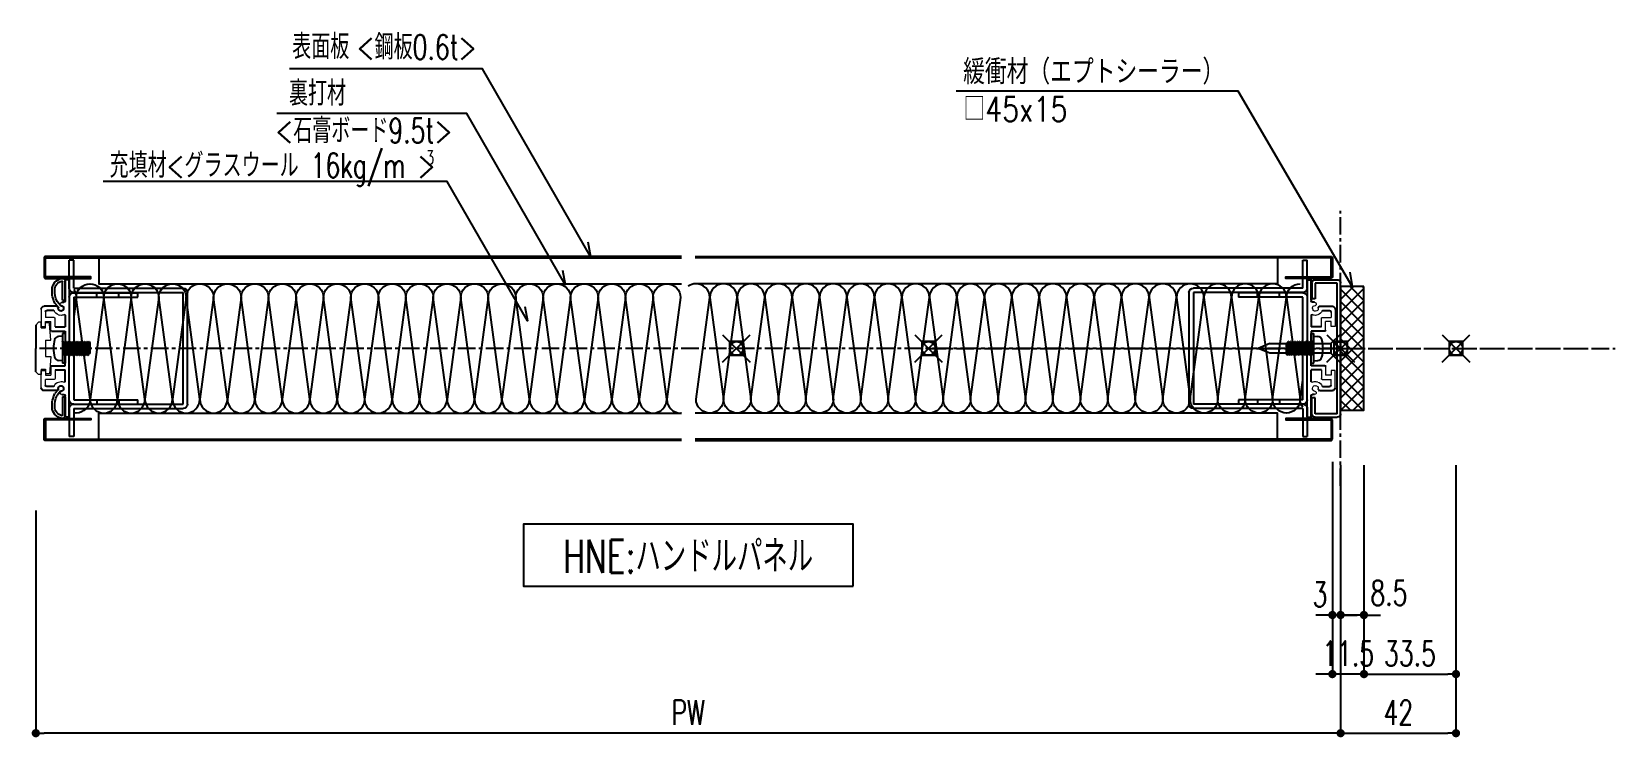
# Model space of a CAD drawing. Extents: x -275225 to 47266, y -41063 to 95295.
# Drawn here: x -222109 to -221532, y -15513 to -15257 of the extents above; entities that cross this region are included whole.
import ezdxf
from ezdxf.enums import TextEntityAlignment as Align

# ---------------------------------------------------------------- set-up
doc = ezdxf.new("R2010")
doc.units = 0
doc.header["$LTSCALE"] = 0.2
doc.header["$PDMODE"] = 99
doc.header["$PDSIZE"] = 5
doc.linetypes.add('CENTER', pattern=[50.8, 31.75, -6.35, 6.35, -6.35])
doc.layers.add('_ポイント', color=1, linetype='Continuous', plot=False)
for name, color, linetype in [('_基準', 1, 'CENTER'), ('_文字', 3, 'Continuous'), ('_製品', 4, 'Continuous'), ('_製品寸法', 9, 'Continuous')]:
    doc.layers.add(name, color=color, linetype=linetype)
doc.styles.add('OKAMURA', font='SIMPLEX.shx', dxfattribs={"width": 0.7, "bigfont": 'BIGFONT.shx'})
doc.dimstyles.new('OKAMURA-003', dxfattribs={"dimscale": 3, "dimtxt": 3, "dimasz": 1, "dimexe": 0, "dimexo": 3, "dimgap": 1, "dimtad": 1, "dimdec": 3, "dimdsep": 46, "dimtxsty": 'OKAMURA', "dimblk1": 'DOT', "dimblk2": 'DOT', "dimsah": 1, "dimcen": 0, "dimclrd": 9, "dimclre": 9, "dimclrt": 3, "dimadec": 0, "dimazin": 0, "dimtfac": 1, "dimtdec": 3, "dimtix": 1, "dimtmove": 2, "dimatfit": 3, "dimldrblk": 'NONE', "dimfxl": 0, "dimtolj": 1, "dimarcsym": 0})

# ---------------------------------------------------------------- blocks, each defined once
blk = doc.blocks.new('_DOT')
at = {"color": 0, "linetype": 'ByBlock'}
blk.add_line((-0.5, 0), (-1, 0), dxfattribs=at)
at = {"color": 0, "linetype": 'ByBlock', "const_width": 0.5}
blk.add_lwpolyline([(-0.25, 0, 1), (0.25, 0, 1)], format="xyb", close=True, dxfattribs=at)
blk = doc.blocks.new('*D659')
at = {"layer": '_製品寸法', "color": 9, "lineweight": -2, "transparency": 16777216}
for p, q in [((-42, -42.5), (-42, -140)), ((-517, -59), (-517, -140)), ((-45, -140), (-514, -140))]:
    blk.add_line(p, q, dxfattribs=at)
at = {"layer": 'Defpoints', "color": 0, "transparency": 16777216}
for p in [(-42, -33.5), (-517, -50), (-517, -140)]:
    blk.add_point(p, dxfattribs=at)
at = {"layer": '_製品寸法', "color": 9, "lineweight": -2, "transparency": 16777216, "xscale": 3, "yscale": 3, "zscale": 3, "rotation": 180}
blk.add_blockref('_DOT', (-517, -140), dxfattribs=at)
at = {"layer": '_製品寸法', "color": 9, "lineweight": -2, "transparency": 16777216, "xscale": 3, "yscale": 3, "zscale": 3}
blk.add_blockref('_DOT', (-42, -140), dxfattribs=at)
at = {"layer": '_製品寸法', "color": 3, "transparency": 16777216, "insert": (-279.5, -132.5), "char_height": 9, "attachment_point": 5, "style": 'OKAMURA'}
blk.add_mtext('\\A1;PW', dxfattribs=at)
blk = doc.blocks.new('_None')
blk = doc.blocks.new('*D660')
at = {"layer": '_製品寸法', "color": 9, "lineweight": -2, "transparency": 16777216}
for p, q in [((-42, -42.5), (-42, -140)), ((0, -42.5), (0, -140)), ((-39, -140), (-3, -140))]:
    blk.add_line(p, q, dxfattribs=at)
at = {"layer": 'Defpoints', "color": 0, "transparency": 16777216}
for p in [(-42, -33.5), (0, -33.5), (0, -140)]:
    blk.add_point(p, dxfattribs=at)
at = {"layer": '_製品寸法', "color": 9, "lineweight": -2, "transparency": 16777216, "xscale": 3, "yscale": 3, "zscale": 3, "rotation": 180}
blk.add_blockref('_DOT', (-42, -140), dxfattribs=at)
at = {"layer": '_製品寸法', "color": 9, "lineweight": -2, "transparency": 16777216, "xscale": 3, "yscale": 3, "zscale": 3}
blk.add_blockref('_DOT', (0, -140), dxfattribs=at)
at = {"layer": '_製品寸法', "color": 3, "transparency": 16777216, "insert": (-21, -132.5), "char_height": 9, "attachment_point": 5, "style": 'OKAMURA'}
blk.add_mtext('\\A1;42', dxfattribs=at)
blk = doc.blocks.new('*D661')
at = {"layer": '_製品寸法', "color": 9, "lineweight": -2, "transparency": 16777216}
for p, q in [((-33.5, -42.5), (-33.5, -118.5)), ((0, -42.5), (0, -118.5)), ((-30.5, -118.5), (-3, -118.5))]:
    blk.add_line(p, q, dxfattribs=at)
at = {"layer": 'Defpoints', "color": 0, "transparency": 16777216}
for p in [(-33.5, -33.5), (0, -33.5), (0, -118.5)]:
    blk.add_point(p, dxfattribs=at)
at = {"layer": '_製品寸法', "color": 9, "lineweight": -2, "transparency": 16777216, "xscale": 3, "yscale": 3, "zscale": 3, "rotation": 180}
blk.add_blockref('_DOT', (-33.5, -118.5), dxfattribs=at)
at = {"layer": '_製品寸法', "color": 9, "lineweight": -2, "transparency": 16777216, "xscale": 3, "yscale": 3, "zscale": 3}
blk.add_blockref('_DOT', (0, -118.5), dxfattribs=at)
at = {"layer": '_製品寸法', "color": 3, "transparency": 16777216, "insert": (-16.75, -111), "char_height": 9, "attachment_point": 5, "style": 'OKAMURA'}
blk.add_mtext('\\A1;33.5', dxfattribs=at)
blk = doc.blocks.new('*D662')
at = {"layer": '_製品寸法', "color": 9, "lineweight": -2, "transparency": 16777216}
for p, q in [((-45, -41.26), (-45, -118.5)), ((-33.5, -42.5), (-33.5, -118.5)), ((-48, -118.5), (-51, -118.5)), ((-33.5, -118.5), (-45, -118.5)), ((-30.5, -118.5), (-27.5, -118.5))]:
    blk.add_line(p, q, dxfattribs=at)
at = {"layer": 'Defpoints', "color": 0, "transparency": 16777216}
for p in [(-45, -32.26), (-33.5, -33.5), (-45, -118.5)]:
    blk.add_point(p, dxfattribs=at)
at = {"layer": '_製品寸法', "color": 9, "lineweight": -2, "transparency": 16777216, "xscale": 3, "yscale": 3, "zscale": 3}
blk.add_blockref('_DOT', (-45, -118.5), dxfattribs=at)
at = {"layer": '_製品寸法', "color": 9, "lineweight": -2, "transparency": 16777216, "xscale": 3, "yscale": 3, "zscale": 3, "rotation": 180}
blk.add_blockref('_DOT', (-33.5, -118.5), dxfattribs=at)
at = {"layer": '_製品寸法', "color": 3, "transparency": 16777216, "insert": (-39.25, -111), "char_height": 9, "attachment_point": 5, "style": 'OKAMURA'}
blk.add_mtext('\\A1;11.5', dxfattribs=at)
blk = doc.blocks.new('P16KONEJI')
at = {"layer": '_製品', "color": 0, "linetype": 'ByBlock'}
for p, q in [((3.3, 9.92), (1.84, 9.79)), ((3.3, 10.84), (3.3, 0)), ((4.3, 10.84), (3.3, 10.84)), ((3.3, 7.83), (3.35, 7.92)), ((3.35, 7.92), (3.45, 7.92)), ((3.35, 7.92), (3.75, 2.92)), ((3.45, 7.92), (3.7, 7.49)), ((3.45, 7.92), (3.85, 2.92)), ((3.9, 7.49), (4.15, 7.92)), ((4.15, 7.92), (4.25, 7.92)), ((4.15, 7.92), (4.55, 2.92)), ((4.25, 7.92), (4.5, 7.49)), ((4.25, 7.92), (4.65, 2.92)), ((4.3, 10.84), (4.3, 0)), ((4.7, 7.49), (4.95, 7.92)), ((4.95, 7.92), (5.35, 2.92)), ((4.95, 7.92), (5.05, 7.92)), ((5.05, 7.92), (5.45, 2.92)), ((5.05, 7.92), (5.3, 7.49)), ((5.5, 7.49), (5.75, 7.92)), ((5.75, 7.92), (5.85, 7.92)), ((5.75, 7.92), (6.15, 2.92)), ((5.85, 7.92), (6.1, 7.49)), ((5.85, 7.92), (6.25, 2.92)), ((6.3, 7.49), (6.55, 7.92)), ((6.55, 7.92), (6.65, 7.92)), ((6.55, 7.92), (6.95, 2.92)), ((6.65, 7.92), (6.9, 7.49)), ((6.65, 7.92), (7.05, 2.92)), ((7.1, 7.49), (7.35, 7.92)), ((7.35, 7.92), (7.45, 7.92)), ((7.35, 7.92), (7.75, 2.92)), ((7.45, 7.92), (7.7, 7.49)), ((7.45, 7.92), (7.85, 2.92)), ((7.9, 7.49), (8.15, 7.92)), ((8.15, 7.92), (8.25, 7.92)), ((8.15, 7.92), (8.55, 2.92)), ((8.25, 7.92), (8.5, 7.49)), ((8.25, 7.92), (8.65, 2.92)), ((8.7, 7.49), (8.95, 7.92)), ((8.95, 7.92), (9.05, 7.92)), ((8.95, 7.92), (9.35, 2.92)), ((9.05, 7.92), (9.3, 7.49)), ((9.05, 7.92), (9.45, 2.92)), ((9.5, 7.49), (9.75, 7.92)), ((9.75, 7.92), (9.85, 7.92)), ((9.75, 7.92), (10.15, 2.92)), ((9.85, 7.92), (10.1, 7.49)), ((9.85, 7.92), (10.25, 2.92)), ((10.3, 7.49), (10.55, 7.92)), ((10.55, 7.92), (10.65, 7.92)), ((10.55, 7.92), (10.95, 2.92)), ((10.65, 7.92), (10.9, 7.49)), ((10.65, 7.92), (11.05, 2.92)), ((11.1, 7.49), (11.35, 7.92)), ((11.35, 7.92), (11.45, 7.92)), ((11.35, 7.92), (11.75, 2.92)), ((11.45, 7.92), (11.7, 7.49)), ((11.45, 7.92), (11.85, 2.92)), ((11.9, 7.49), (12.15, 7.92)), ((12.15, 7.92), (12.25, 7.92)), ((12.15, 7.92), (12.55, 2.92)), ((12.25, 7.92), (12.5, 7.49)), ((12.25, 7.92), (12.65, 2.92)), ((12.7, 7.49), (12.95, 7.92)), ((12.95, 7.92), (13.05, 7.92)), ((12.95, 7.92), (13.3, 3.55)), ((13.05, 7.92), (13.3, 7.49)), ((13.05, 7.92), (13.3, 3.55)), ((13.3, 7.49), (13.3, 3.55)), ((3.3, 0.92), (1.84, 1.05)), ((3.5, 3.35), (3.75, 2.92)), ((3.75, 2.92), (3.85, 2.92)), ((3.85, 2.92), (4.1, 3.35)), ((4.3, 3.35), (4.55, 2.92)), ((4.55, 2.92), (4.65, 2.92)), ((4.65, 2.92), (4.9, 3.35)), ((5.1, 3.35), (5.35, 2.92)), ((5.35, 2.92), (5.45, 2.92)), ((5.45, 2.92), (5.7, 3.35)), ((5.9, 3.35), (6.15, 2.92)), ((6.15, 2.92), (6.25, 2.92)), ((6.25, 2.92), (6.5, 3.35)), ((6.7, 3.35), (6.95, 2.92)), ((6.95, 2.92), (7.05, 2.92)), ((7.05, 2.92), (7.3, 3.35)), ((7.5, 3.35), (7.75, 2.92)), ((7.75, 2.92), (7.85, 2.92)), ((7.85, 2.92), (8.1, 3.35)), ((8.3, 3.35), (8.55, 2.92)), ((8.55, 2.92), (8.65, 2.92)), ((8.65, 2.92), (8.9, 3.35)), ((9.1, 3.35), (9.35, 2.92)), ((9.35, 2.92), (9.45, 2.92)), ((9.45, 2.92), (9.7, 3.35)), ((9.9, 3.35), (10.15, 2.92)), ((10.15, 2.92), (10.25, 2.92)), ((10.25, 2.92), (10.5, 3.35)), ((10.7, 3.35), (10.95, 2.92)), ((10.95, 2.92), (11.05, 2.92)), ((11.05, 2.92), (11.3, 3.35)), ((11.5, 3.35), (11.75, 2.92)), ((11.75, 2.92), (11.85, 2.92)), ((11.85, 2.92), (12.1, 3.35)), ((12.3, 3.35), (12.55, 2.92)), ((12.55, 2.92), (12.65, 2.92)), ((12.65, 2.92), (12.9, 3.35)), ((13.3, 3.55), (12.96, 3.4)), ((4.3, 0), (3.3, 0))]:
    blk.add_line(p, q, dxfattribs=at)
for centre, radius, start, end in [((12, 5.42), 12, 164.50603, 195.49397), ((1.98, 8.2), 1.6, 95, 164.50603), ((3.8, 7.54), 0.115, 210, 330), ((4.6, 7.54), 0.115, 210, 330), ((5.4, 7.54), 0.115, 210, 330), ((6.2, 7.54), 0.115, 210, 330), ((7, 7.54), 0.115, 210, 330), ((7.8, 7.54), 0.115, 210, 330), ((8.6, 7.54), 0.115, 210, 330), ((9.4, 7.54), 0.115, 210, 330), ((10.2, 7.54), 0.115, 210, 330), ((11, 7.54), 0.115, 210, 330), ((11.8, 7.54), 0.115, 210, 330), ((12.6, 7.54), 0.115, 210, 330), ((1.98, 2.64), 1.6, 195.49397, 265), ((3.4, 3.3), 0.115, 30, 150), ((4.2, 3.3), 0.115, 30, 150), ((5, 3.3), 0.115, 30, 150), ((5.8, 3.3), 0.115, 30, 150), ((6.6, 3.3), 0.115, 30, 150), ((7.4, 3.3), 0.115, 30, 150), ((8.2, 3.3), 0.115, 30, 150), ((9, 3.3), 0.115, 30, 150), ((9.8, 3.3), 0.115, 30, 150), ((10.6, 3.3), 0.115, 30, 150), ((11.4, 3.3), 0.115, 30, 150), ((12.2, 3.3), 0.115, 30, 150), ((13, 3.3), 0.115, 112.56053, 150)]:
    blk.add_arc(centre, radius, start, end, dxfattribs=at)
blk = doc.blocks.new('A$C6158021A')
at = {"color": 0, "linetype": 'ByBlock'}
for p, q in [((-13.799999, 32.100011), (-12.200001, 32.100011)), ((-13.799999, 21.900011), (-13.799999, 32.100011)), ((-12.200001, 21.900013), (-12.200001, 32.100011)), ((-55.200001, -20.29999), (-55.200001, 20.300013)), ((-13.801264, 21.900011), (-53.600001, 21.900011)), ((-13.800001, 20.300013), (-53.600001, 20.300013)), ((-53.600001, -20.29999), (-53.600001, 20.300013)), ((-13.800001, 20.250011), (-37.200001, 20.250011)), ((-37.200001, 18.650011), (-37.200001, 20.250011)), ((-13.800001, 18.650011), (-37.200001, 18.650011)), ((-30.200001, 18.650011), (-30.200001, 20.250011)), ((-22.200001, 18.650011), (-22.200001, 20.250011)), ((-13.800001, 18.650011), (-13.800001, -18.649989)), ((-13.799999, -20.29999), (-53.600001, -20.29999)), ((-13.799999, -21.899989), (-53.600001, -21.899989)), ((-13.800001, -18.649989), (-37.200001, -18.649989)), ((-37.200001, -20.249989), (-37.200001, -18.649989)), ((-13.800001, -20.249989), (-37.200001, -20.249989)), ((-30.200001, -18.649988), (-30.200001, -20.249988)), ((-22.200001, -18.649988), (-22.200001, -20.249988)), ((-13.799999, -21.899988), (-13.799999, -32.099988)), ((-12.200001, -21.900013), (-12.200001, -32.100011)), ((-13.799999, -32.099989), (-12.200001, -32.099989))]:
    blk.add_line(p, q, dxfattribs=at)
for centre, start, end in [((-53.600001, 20.300011), 90, 180), ((-13.800001, 21.900013), 270, 0), ((-13.800001, 18.650011), 0, 90), ((-53.600001, -20.299988), 180, 270), ((-13.800001, -18.649989), 270, 0), ((-13.800001, -21.900013), 0, 90)]:
    blk.add_arc(centre, 1.6, start, end, dxfattribs=at)
blk = doc.blocks.new('A$C74EC5A1A')
at = {"layer": '_製品', "color": 0, "linetype": 'ByBlock'}
for p, q in [((0, 10), (0, 8.9)), ((0.2, 10.2), (24.7, 10.2)), ((0.2, 10.2), (24.7, 10.2)), ((0.2, 10.2), (24.7, 10.2)), ((0.2, 8.7), (7.72, 8.7)), ((5.4, 8.7), (0.5, 8.7)), ((7.4, 8.7), (2.5, 8.7)), ((8.22, 7.46), (8.22, 8.2)), ((9.84, 6), (9.74, 5.83)), ((12.88, 8.7), (17.19, 8.7)), ((17.19, 5), (17.19, 8.7)), ((18.69, 8.7), (24.7, 8.7)), ((18.69, 3.7), (18.69, 8.7)), ((25, 9.9), (24.7, 10.2)), ((25.3, 10.2), (24.7, 10.2)), ((24.7, 8.7), (25, 9)), ((25.3, 10.2), (25, 9.9)), ((25.3, 8.7), (25, 9)), ((49.8, 10.2), (25.3, 10.2)), ((31.31, 8.7), (25.3, 8.7)), ((31.31, 3.7), (31.31, 8.7)), ((37.12, 8.7), (32.81, 8.7)), ((32.81, 5), (32.81, 8.7)), ((40.16, 6), (40.26, 5.83)), ((41.78, 7.46), (41.78, 8.2)), ((49.8, 8.7), (42.28, 8.7)), ((50, 10), (50, 8.9)), ((9.66, 5.57), (9.66, 1)), ((11.16, 4.55), (11.16, 2)), ((38.84, 4.55), (38.84, 2)), ((40.34, 5.57), (40.34, 1))]:
    blk.add_line(p, q, dxfattribs=at)
at = {"layer": '_製品', "color": 0, "linetype": 'ByBlock', "lineweight": 15}
for p, q in [((9.51, 7.69), (9.38, 7.2)), ((10.39, 6.15), (10.27, 6.19)), ((10.43, 8.22), (10.91, 8.09)), ((10.43, 8.22), (10.91, 8.09)), ((11.31, 6.68), (11.44, 7.17)), ((12.76, 6.3), (12.89, 6.78)), ((37.24, 6.3), (37.11, 6.78)), ((38.69, 6.68), (38.56, 7.17)), ((39.57, 8.22), (39.09, 8.09)), ((39.57, 8.22), (39.09, 8.09)), ((39.61, 6.15), (39.73, 6.19)), ((40.49, 7.69), (40.62, 7.2)), ((11.66, 1.5), (13.75, 1.5)), ((13.75, 4.7), (13.75, 1.5)), ((17.19, 5), (14.05, 5)), ((18.49, 3.5), (15.25, 3.5)), ((15.25, 1.5), (15.25, 3.5)), ((17, 1.5), (15.25, 1.5)), ((17, 0), (17, 1.5)), ((31.51, 3.5), (34.75, 3.5)), ((32.81, 5), (35.95, 5)), ((33, 0), (33, 1.5)), ((33, 1.5), (34.75, 1.5)), ((34.75, 1.5), (34.75, 3.5)), ((36.25, 4.7), (36.25, 1.5)), ((38.34, 1.5), (36.25, 1.5)), ((10.66, 0), (17, 0)), ((39.34, 0), (33, 0))]:
    blk.add_line(p, q, dxfattribs=at)
at = {"layer": '_製品', "color": 0, "linetype": 'ByBlock'}
for centre, radius, start, end in [((0.2, 10), 0.2, 90, 180), ((0.2, 8.9), 0.2, 180, 270), ((7.72, 8.2), 0.5, 0, 90), ((10.16, 5.57), 0.5, 147.66266, 180), ((39.84, 5.57), 0.5, 0, 32.33734), ((42.28, 8.2), 0.5, 90, 180), ((49.8, 10), 0.2, 0, 90), ((49.8, 8.9), 0.2, 270, 0), ((10.66, 1), 1, 180, 270), ((11.66, 2), 0.5, 180, 270), ((18.49, 3.7), 0.2, 270, 0), ((31.51, 3.7), 0.2, 180, 270), ((38.34, 2), 0.5, 270, 0), ((39.34, 1), 1, 270, 0)]:
    blk.add_arc(centre, radius, start, end, dxfattribs=at)
at = {"layer": '_製品', "color": 0, "linetype": 'ByBlock', "lineweight": 15}
for centre, radius, start, end in [((8.83, 7.46), 0.607, 180, 334.82387), ((10.23, 7.49), 0.75, 75, 165), ((10.17, 5.82), 0.375, 75, 152.80809), ((10.59, 6.88), 0.75, 255, 345), ((10.72, 7.36), 0.75, 345, 75), ((10.59, 6.88), 2.25, 288.40937, 345), ((12.88, 8.5), 0.2, 90, 207.81811), ((10.72, 7.36), 2.25, 345, 27.81811), ((39.28, 7.36), 2.25, 152.18189, 195), ((37.12, 8.5), 0.2, 332.18189, 90), ((39.41, 6.88), 2.25, 195, 251.59063), ((39.28, 7.36), 0.75, 105, 195), ((39.41, 6.88), 0.75, 195, 285), ((39.77, 7.49), 0.75, 15, 105), ((39.83, 5.82), 0.375, 27.19191, 105), ((41.17, 7.46), 0.607, 205.17613, 0), ((11.36, 4.55), 0.2, 108.40937, 180), ((14.05, 4.7), 0.3, 90, 180), ((35.95, 4.7), 0.3, 0, 90), ((38.64, 4.55), 0.2, 0, 71.59063)]:
    blk.add_arc(centre, radius, start, end, dxfattribs=at)
blk = doc.blocks.new('A$C7A8C021E')
at = {"color": 0, "linetype": 'ByBlock'}
for p, q in [((0, 9.3), (0, 1.2)), ((1.2, 10.5), (7, 10.5)), ((1.2, 1.2), (1.2, 9.3)), ((1.2, 9.3), (7, 9.3)), ((7, 9.3), (7, 10.5)), ((48.8, 10.5), (43, 10.5)), ((43, 9.3), (43, 10.5)), ((48.8, 9.3), (43, 9.3)), ((48.8, 1.2), (48.8, 9.3)), ((50, 9.3), (50, 1.2)), ((48.8, 1.2), (1.2, 1.2)), ((48.8, 0), (1.2, 0))]:
    blk.add_line(p, q, dxfattribs=at)
for centre, start, end in [((1.2, 9.3), 90, 180), ((48.8, 9.3), 0, 90), ((1.2, 1.2), 180, 270), ((48.8, 1.2), 270, 0)]:
    blk.add_arc(centre, 1.2, start, end, dxfattribs=at)
blk = doc.blocks.new('A$C693A4085')
for p, q in [((-1.78, 25.71), (0, 30)), ((1.78, 25.71), (0, 30)), ((-1.78, 25.71), (-1.78, 3.56)), ((1.78, 3.56), (1.78, 25.71)), ((-5, 0.33), (-1.78, 3.56)), ((-5, 0.33), (-5, 0)), ((-5, 0), (5, 0)), ((-1.78, 3.56), (1.78, 3.56)), ((5, 0.33), (1.78, 3.56)), ((5, 0.33), (5, 0))]:
    blk.add_line(p, q)
blk = doc.blocks.new('P16UGHEISYO')
at = {"layer": '_製品', "color": 0, "linetype": 'ByBlock', "lineweight": 15}
for p, q in [((0, 0), (0, 25.3)), ((1.99, 14.57), (2.12, 14.09)), ((1.99, 14.57), (2.12, 14.09)), ((2.52, 15.49), (3, 15.62)), ((3.52, 13.69), (3.04, 13.56)), ((3.91, 12.24), (3.43, 12.11)), ((4.05, 14.61), (4.02, 14.73)), ((8.7, 13.34), (8.7, 11.25)), ((10.2, 14.34), (10.2, 8)), ((5.2, 7.81), (5.2, 10.95)), ((5.5, 11.25), (8.7, 11.25)), ((6.7, 6.51), (6.7, 9.75)), ((8.7, 9.75), (6.7, 9.75)), ((6.7, 3), (7.22, 9.25)), ((6.7, 3), (7.2, 9)), ((7.22, 9.25), (8.7, 9.25)), ((8.7, 8), (8.7, 9.75)), ((8.7, 7.5), (8.7, 9.25)), ((8.7, 7.5), (8.7, 9)), ((10.2, 8), (8.7, 8)), ((10.2, 7.5), (8.7, 7.5)), ((10.2, 7.5), (8.7, 7.5)), ((10.2, 7.5), (10.2, 9.5)), ((10.2, 9.5), (11.2, 9.5)), ((12.2, 8.5), (11.2, 9.5)), ((6.7, 3), (6.7, 3.04)), ((8.7, 3), (6.7, 3)), ((8.7, 3), (6.7, 3)), ((8.7, 3), (8.7, -3)), ((8.7, 3), (8.7, -3)), ((6.7, -3), (6.7, -3.04)), ((8.7, -3), (6.7, -3)), ((8.7, -3), (6.7, -3)), ((6.7, -3), (7.22, -9.25)), ((5.2, -7.81), (5.2, -10.95)), ((5.5, -11.25), (8.7, -11.25)), ((6.7, -6.51), (6.7, -9.75)), ((8.7, -9.75), (6.7, -9.75)), ((7.22, -9.25), (8.7, -9.25)), ((8.7, -7.5), (8.7, -9)), ((10.2, -7.5), (8.7, -7.5)), ((8.7, -7.5), (8.7, -9.25)), ((10.2, -7.5), (8.7, -7.5)), ((10.2, -8), (8.7, -8)), ((8.7, -8), (8.7, -9.75)), ((8.7, -13.34), (8.7, -11.25)), ((10.2, -7.5), (10.2, -9.5)), ((10.2, -14.34), (10.2, -8)), ((10.2, -9.5), (11.2, -9.5)), ((12.2, -8.5), (11.2, -9.5)), ((1.99, -14.57), (2.12, -14.09)), ((1.99, -14.57), (2.12, -14.09)), ((2.52, -15.49), (3, -15.62)), ((3.52, -13.69), (3.04, -13.56)), ((3.91, -12.24), (3.43, -12.11)), ((4.05, -14.61), (4.02, -14.73))]:
    blk.add_line(p, q, dxfattribs=at)
at = {"layer": '_製品', "color": 0, "linetype": 'ByBlock'}
for p, q in [((0, 24.8), (0, 0.3)), ((0.2, 25), (1.3, 25)), ((1.5, 24.8), (1.5, 17.28)), ((1.5, 19.6), (1.5, 24.5)), ((2.5, 19.6), (2.5, 24.27)), ((1.5, 17.6), (1.5, 22.5)), ((2.5, 17.6), (1.5, 17.6)), ((2.5, 17.6), (2.5, 22.27)), ((1.5, 12.12), (1.5, 7.81)), ((2.74, 16.78), (2, 16.78)), ((3.2, 15.61), (4.46, 17.11)), ((3.99, 14.99), (5.22, 16.46)), ((4.21, 15.16), (4.37, 15.26)), ((4.64, 15.34), (9.2, 15.34)), ((5.65, 13.84), (8.2, 13.84)), ((5.2, 7.81), (1.5, 7.81)), ((1.5, 6.31), (1.5, 0.3)), ((6.5, 6.31), (1.5, 6.31)), ((12.2, 8.5), (12.2, 0)), ((0, 0.3), (0.3, 0)), ((0, 0.3), (0, -0.3)), ((1.5, 0.3), (1.2, 0)), ((0.3, 0), (0, -0.3)), ((0, -24.8), (0, -0.3)), ((0, -24.8), (0, -0.3)), ((0, -24.8), (0, -0.3)), ((1.5, -0.3), (1.2, 0)), ((1.5, -6.31), (1.5, -0.3)), ((12.2, -8.5), (12.2, 0)), ((6.5, -6.31), (1.5, -6.31)), ((1.5, -12.12), (1.5, -7.81)), ((5.2, -7.81), (1.5, -7.81)), ((1.5, -24.8), (1.5, -17.28)), ((2.74, -16.78), (2, -16.78)), ((3.2, -15.61), (4.46, -17.11)), ((3.99, -14.99), (5.22, -16.46)), ((4.21, -15.16), (4.37, -15.26)), ((4.64, -15.34), (9.2, -15.34)), ((5.65, -13.84), (8.2, -13.84)), ((1.5, -17.6), (1.5, -22.5)), ((2.5, -17.6), (1.5, -17.6)), ((1.5, -19.6), (1.5, -24.5)), ((2.5, -17.6), (2.5, -22.27)), ((2.5, -19.6), (2.5, -24.27)), ((0.2, -25), (1.3, -25))]:
    blk.add_line(p, q, dxfattribs=at)
for centre, radius, start, end in [((0.2, 24.8), 0.2, 90, 180), ((1.3, 24.8), 0.2, 0, 90), ((2.5, 24.5), 1, 81.6392, 180), ((2.7, 24.27), 0.2, 62.76187, 180), ((2.03, 21.28), 4.26, 0, 81.6392), ((2.03, 21.28), 3.26, 0, 78.17887), ((-2.68, 20.69), 7.98, 333.38687, 4.23373), ((-3.19, 20.85), 9.49, 332.4392, 2.59633), ((2, 17.28), 0.5, 180, 270), ((3.04, 14.59), 0.98, 85.62711, 18.08885), ((3.12, 15.67), 0.1, 265.62711, 320), ((4.06, 14.93), 0.1, 140, 198.08885), ((4.64, 14.84), 0.5, 90, 122.33734), ((8.2, 13.34), 0.5, 0, 90), ((9.2, 14.34), 1, 0, 90), ((6.5, 6.51), 0.2, 270, 0), ((6.5, -6.51), 0.2, 0, 90), ((2, -17.28), 0.5, 90, 180), ((3.04, -14.59), 0.98, 341.91115, 274.37289), ((3.12, -15.67), 0.1, 40, 94.37289), ((4.06, -14.93), 0.1, 161.91115, 220), ((4.64, -14.84), 0.5, 237.66266, 270), ((-2.68, -20.69), 7.98, 355.76627, 26.61313), ((-3.19, -20.85), 9.49, 357.40367, 27.5608), ((8.2, -13.34), 0.5, 270, 0), ((9.2, -14.34), 1, 270, 0), ((2.03, -21.28), 4.26, 278.3608, 0), ((2.03, -21.28), 3.26, 281.82113, 0), ((0.2, -24.8), 0.2, 180, 270), ((1.3, -24.8), 0.2, 270, 0), ((2.5, -24.5), 1, 180, 278.3608), ((2.7, -24.27), 0.2, 180, 297.23813)]:
    blk.add_arc(centre, radius, start, end, dxfattribs=at)
at = {"layer": '_製品', "color": 0, "linetype": 'ByBlock', "lineweight": 15}
for centre, radius, start, end in [((1.7, 12.12), 0.2, 62.18189, 180), ((2.84, 14.28), 2.25, 242.18189, 285), ((2.71, 14.77), 0.75, 105, 195), ((2.84, 14.28), 0.75, 195, 285), ((2.74, 16.17), 0.607, 295.17613, 90), ((3.33, 14.41), 0.75, 285, 15), ((3.33, 14.41), 2.25, 285, 341.59063), ((4.38, 14.83), 0.375, 117.19191, 195), ((5.65, 13.64), 0.2, 90, 161.59063), ((5.5, 10.95), 0.3, 90, 180), ((5.5, -10.95), 0.3, 180, 270), ((1.7, -12.12), 0.2, 180, 297.81811), ((2.84, -14.28), 2.25, 75, 117.81811), ((2.71, -14.77), 0.75, 165, 255), ((2.84, -14.28), 0.75, 75, 165), ((2.74, -16.17), 0.607, 270, 64.82387), ((3.33, -14.41), 0.75, 345, 75), ((3.33, -14.41), 2.25, 18.40937, 75), ((4.38, -14.83), 0.375, 165, 242.80809), ((5.65, -13.64), 0.2, 198.40937, 270)]:
    blk.add_arc(centre, radius, start, end, dxfattribs=at)
blk = doc.blocks.new('A$C5D2A371F')
h = blk.add_hatch()
h.set_pattern_fill('ANSI37', color=256, style=0)
h.set_pattern_definition([(45, (-3116.3073, -2054.6338), (-2.245064, 2.245064), []), (135, (-3116.3073, -2054.6338), (-2.245064, -2.245064), [])])
h.paths.add_polyline_path([(-483.5, 22.5), (-475, 22.5), (-475, -22.5), (-483.5, -22.5)])
at = {"color": 6, "linetype": 'ByBlock', "ltscale": 0.5}
for p, q in [((-455.26, 18.5), (-460.26, -18.5)), ((-19.74, -18.5), (-14.74, 18.5))]:
    blk.add_line(p, q, dxfattribs=at)
at = {"color": 0, "linetype": 'ByBlock', "ltscale": 0.5}
for p, q in [((-14.74, 18.5), (-14.74, 18.5)), ((-14.74, 18.5), (-13.8, 11.54)), ((-460.26, -18.5), (-461.2, -11.54)), ((-460.26, -18.5), (-460.26, -18.5))]:
    blk.add_line(p, q, dxfattribs=at)
for points in [[(-240, 33.5), (-471.5, 33.5, 0.414214), (-472, 33), (-472, 26, 0.414214), (-471.5, 25.5), (-455, 25.5), (-455, 26), (-471.5, 26), (-471.5, 33), (-240, 33)], [(-235, 33.5), (-3.5, 33.5, -0.414214), (-3, 33), (-3, 26, -0.414214), (-3.5, 25.5), (-20, 25.5), (-20, 26), (-3.5, 26), (-3.5, 33), (-235, 33)], [(-240, -33.5), (-471.5, -33.5, -0.414214), (-472, -33), (-472, -26, -0.414214), (-471.5, -25.5), (-455, -25.5), (-455, -26), (-471.5, -26), (-471.5, -33), (-240, -33)], [(-235, -33.5), (-3.5, -33.5, 0.414214), (-3, -33), (-3, -26, 0.414214), (-3.5, -25.5), (-20, -25.5), (-20, -26), (-3.5, -26), (-3.5, -33), (-235, -33)]]:
    blk.add_lwpolyline(points, format="xyb")
for points in [[(-452, 33), (-452, 23.5), (-240, 23.5)], [(-23, 33), (-23, 23.5), (-235, 23.5)], [(-452, -33), (-452, -23.5), (-240, -23.5)], [(-23, -33), (-23, -23.5), (-235, -23.5)]]:
    blk.add_lwpolyline(points)
at = {"color": 6, "linetype": 'ByBlock', "ltscale": 0.5}
for points in [[(-460.26, -18.5), (-460.26, -18.5, 0.414214), (-455.26, -23.5), (-455.26, -23.5, 0.414214), (-450.26, -18.5), (-450.26, -18.5), (-455.26, 18.5), (-455.26, 18.5, -0.414214), (-450.26, 23.5), (-450.26, 23.5, -0.414214), (-445.26, 18.5), (-445.26, 18.5), (-450.26, -18.5)], [(-450.26, -18.5), (-450.26, -18.5, 0.414214), (-445.26, -23.5), (-445.26, -23.5, 0.414214), (-440.26, -18.5), (-440.26, -18.5), (-445.26, 18.5), (-445.26, 18.5, -0.414214), (-440.26, 23.5), (-440.26, 23.5, -0.414214), (-435.26, 18.5), (-435.26, 18.5), (-440.26, -18.5)], [(-440.26, -18.5), (-440.26, -18.5, 0.414214), (-435.26, -23.5), (-435.26, -23.5, 0.414214), (-430.26, -18.5), (-430.26, -18.5), (-435.26, 18.5), (-435.26, 18.5, -0.414214), (-430.26, 23.5), (-430.26, 23.5, -0.414214), (-425.26, 18.5), (-425.26, 18.5), (-430.26, -18.5)], [(-430.26, -18.5), (-430.26, -18.5, 0.414214), (-425.26, -23.5), (-425.26, -23.5, 0.414214), (-420.26, -18.5), (-420.26, -18.5), (-425.26, 18.5), (-425.26, 18.5, -0.414214), (-420.26, 23.5), (-420.26, 23.5, -0.414214), (-415.26, 18.5), (-415.26, 18.5), (-420.26, -18.5)], [(-420.26, -18.5), (-420.26, -18.5, 0.414214), (-415.26, -23.5), (-415.26, -23.5, 0.414214), (-410.26, -18.5), (-410.26, -18.5), (-415.26, 18.5), (-415.26, 18.5, -0.414214), (-410.26, 23.5), (-410.26, 23.5, -0.414214), (-405.26, 18.5), (-405.26, 18.5), (-410.26, -18.5)], [(-410.26, -18.5), (-410.26, -18.5, 0.414214), (-405.26, -23.5), (-405.26, -23.5, 0.414214), (-400.26, -18.5), (-400.26, -18.5), (-405.26, 18.5), (-405.26, 18.5, -0.414214), (-400.26, 23.5), (-400.26, 23.5, -0.414214), (-395.26, 18.5), (-395.26, 18.5), (-400.26, -18.5)], [(-400.26, -18.5), (-400.26, -18.5, 0.414214), (-395.26, -23.5), (-395.26, -23.5, 0.414214), (-390.26, -18.5), (-390.26, -18.5), (-395.26, 18.5), (-395.26, 18.5, -0.414214), (-390.26, 23.5), (-390.26, 23.5, -0.414214), (-385.26, 18.5), (-385.26, 18.5), (-390.26, -18.5)], [(-390.26, -18.5), (-390.26, -18.5, 0.414214), (-385.26, -23.5), (-385.26, -23.5, 0.414214), (-380.26, -18.5), (-380.26, -18.5), (-385.26, 18.5), (-385.26, 18.5, -0.414214), (-380.26, 23.5), (-380.26, 23.5, -0.414214), (-375.26, 18.5), (-375.26, 18.5), (-380.26, -18.5)], [(-380.26, -18.5), (-380.26, -18.5, 0.414214), (-375.26, -23.5), (-375.26, -23.5, 0.414214), (-370.26, -18.5), (-370.26, -18.5), (-375.26, 18.5), (-375.26, 18.5, -0.414214), (-370.26, 23.5), (-370.26, 23.5, -0.414214), (-365.26, 18.5), (-365.26, 18.5), (-370.26, -18.5)], [(-370.26, -18.5), (-370.26, -18.5, 0.414214), (-365.26, -23.5), (-365.26, -23.5, 0.414214), (-360.26, -18.5), (-360.26, -18.5), (-365.26, 18.5), (-365.26, 18.5, -0.414214), (-360.26, 23.5), (-360.26, 23.5, -0.414214), (-355.26, 18.5), (-355.26, 18.5), (-360.26, -18.5)], [(-360.3, -18.5), (-360.3, -18.5, 0.414214), (-355.3, -23.5), (-355.3, -23.5, 0.414214), (-350.3, -18.5), (-350.3, -18.5), (-355.3, 18.5), (-355.3, 18.5, -0.414214), (-350.3, 23.5), (-350.3, 23.5, -0.414214), (-345.3, 18.5), (-345.3, 18.5), (-350.3, -18.5)], [(-350.3, -18.5), (-350.3, -18.5, 0.414214), (-345.3, -23.5), (-345.3, -23.5, 0.414214), (-340.3, -18.5), (-340.3, -18.5), (-345.3, 18.5), (-345.3, 18.5, -0.414214), (-340.3, 23.5), (-340.3, 23.5, -0.414214), (-335.3, 18.5), (-335.3, 18.5), (-340.3, -18.5)], [(-340.3, -18.5), (-340.3, -18.5, 0.414214), (-335.3, -23.5), (-335.3, -23.5, 0.414214), (-330.3, -18.5), (-330.3, -18.5), (-335.3, 18.5), (-335.3, 18.5, -0.414214), (-330.3, 23.5), (-330.3, 23.5, -0.14956), (-327.5, 22.64, -0.14956)], [(-340.3, -18.5), (-340.3, -18.5, 0.414214), (-335.3, -23.5), (-335.3, -23.5, 0.414214), (-330.3, -18.5), (-330.3, -18.5), (-335.3, 18.5), (-335.3, 18.5, -0.414214), (-330.3, 23.5), (-330.3, 23.5, -0.414214), (-325.3, 18.5), (-325.3, 18.5), (-330.3, -18.5)], [(-330.3, -18.5), (-330.3, -18.5, 0.414214), (-325.3, -23.5), (-325.3, -23.5, 0.414214), (-320.3, -18.5), (-320.3, -18.5), (-325.3, 18.5), (-325.3, 18.5, -0.414214), (-320.3, 23.5), (-320.3, 23.5, -0.414214), (-315.3, 18.5), (-315.3, 18.5), (-320.3, -18.5)], [(-320.3, -18.5), (-320.3, -18.5, 0.414214), (-315.3, -23.5), (-315.3, -23.5, 0.414214), (-310.3, -18.5), (-310.3, -18.5), (-315.3, 18.5), (-315.3, 18.5, -0.414214), (-310.3, 23.5), (-310.3, 23.5, -0.414214), (-305.3, 18.5), (-305.3, 18.5), (-310.3, -18.5)], [(-310.3, -18.5), (-310.3, -18.5, 0.414214), (-305.3, -23.5), (-305.3, -23.5, 0.414214), (-300.3, -18.5), (-300.3, -18.5), (-305.3, 18.5), (-305.3, 18.5, -0.414214), (-300.3, 23.5), (-300.3, 23.5, -0.414214), (-295.3, 18.5), (-295.3, 18.5), (-300.3, -18.5)], [(-300.3, -18.5), (-300.3, -18.5, 0.414214), (-295.3, -23.5), (-295.3, -23.5, 0.414214), (-290.3, -18.5), (-290.3, -18.5), (-295.3, 18.5), (-295.3, 18.5, -0.414214), (-290.3, 23.5), (-290.3, 23.5, -0.414214), (-285.3, 18.5), (-285.3, 18.5), (-290.3, -18.5)], [(-290.34, -18.5), (-290.34, -18.5, 0.414214), (-285.34, -23.5), (-285.34, -23.5, 0.414214), (-280.34, -18.5), (-280.34, -18.5), (-285.34, 18.5), (-285.34, 18.5, -0.414214), (-280.34, 23.5), (-280.34, 23.5, -0.414214), (-275.34, 18.5), (-275.34, 18.5), (-280.34, -18.5)], [(-280.34, -18.5), (-280.34, -18.5, 0.414214), (-275.34, -23.5), (-275.34, -23.5, 0.414214), (-270.34, -18.5), (-270.34, -18.5), (-275.34, 18.5), (-275.34, 18.5, -0.414214), (-270.34, 23.5), (-270.34, 23.5, -0.414214), (-265.34, 18.5), (-265.34, 18.5), (-270.34, -18.5)], [(-270.34, -18.5), (-270.34, -18.5, 0.414214), (-265.34, -23.5), (-265.34, -23.5, 0.414214), (-260.34, -18.5), (-260.34, -18.5), (-265.34, 18.5), (-265.34, 18.5, -0.414214), (-260.34, 23.5), (-260.34, 23.5, -0.14956), (-257.54, 22.64, -0.14956)], [(-270.34, -18.5), (-270.34, -18.5, 0.414214), (-265.34, -23.5), (-265.34, -23.5, 0.414214), (-260.34, -18.5), (-260.34, -18.5), (-265.34, 18.5), (-265.34, 18.5, -0.414214), (-260.34, 23.5), (-260.34, 23.5, -0.414214), (-255.34, 18.5), (-255.34, 18.5), (-260.34, -18.5)], [(-260.34, -18.5), (-260.34, -18.5, 0.414214), (-255.34, -23.5), (-255.34, -23.5, 0.414214), (-250.34, -18.5), (-250.34, -18.5), (-255.34, 18.5), (-255.34, 18.5, -0.414214), (-250.34, 23.5), (-250.34, 23.5, -0.414214), (-245.34, 18.5), (-245.34, 18.5), (-250.34, -18.5)], [(-250.34, -18.5), (-250.34, -18.5, 0.414214), (-245.34, -23.5), (-245.34, -23.5, 0.414214), (-240.34, -18.5), (-240.34, -18.5), (-245.34, 18.5), (-245.34, 18.5, -0.414214), (-240.34, 23.5), (-240.34, 23.5, -0.14956), (-237.54, 22.64, -0.14956)], [(-224.7, 18.5), (-224.7, 18.5, 0.414214), (-229.7, 23.5), (-229.7, 23.5, 0.414214), (-234.7, 18.5), (-234.7, 18.5), (-229.7, -18.5), (-229.7, -18.5, -0.414214), (-234.7, -23.5), (-234.7, -23.5, -0.014953), (-235, -23.49, -0.014953)], [(-214.7, 18.5), (-214.7, 18.5, 0.414214), (-219.7, 23.5), (-219.7, 23.5, 0.414214), (-224.7, 18.5), (-224.7, 18.5), (-219.7, -18.5), (-219.7, -18.5, -0.414214), (-224.7, -23.5), (-224.7, -23.5, -0.414214), (-229.7, -18.5), (-229.7, -18.5), (-224.7, 18.5)], [(-204.7, 18.5), (-204.7, 18.5, 0.414214), (-209.7, 23.5), (-209.7, 23.5, 0.414214), (-214.7, 18.5), (-214.7, 18.5), (-209.7, -18.5), (-209.7, -18.5, -0.414214), (-214.7, -23.5), (-214.7, -23.5, -0.414214), (-219.7, -18.5), (-219.7, -18.5), (-214.7, 18.5)], [(-194.7, 18.5), (-194.7, 18.5, 0.414214), (-199.7, 23.5), (-199.7, 23.5, 0.414214), (-204.7, 18.5), (-204.7, 18.5), (-199.7, -18.5), (-199.7, -18.5, -0.414214), (-204.7, -23.5), (-204.7, -23.5, -0.414214), (-209.7, -18.5), (-209.7, -18.5), (-204.7, 18.5)], [(-184.7, 18.5), (-184.7, 18.5, 0.414214), (-189.7, 23.5), (-189.7, 23.5, 0.414214), (-194.7, 18.5), (-194.7, 18.5), (-189.7, -18.5), (-189.7, -18.5, -0.414214), (-194.7, -23.5), (-194.7, -23.5, -0.414214), (-199.7, -18.5), (-199.7, -18.5), (-194.7, 18.5)], [(-174.7, 18.5), (-174.7, 18.5, 0.414214), (-179.7, 23.5), (-179.7, 23.5, 0.414214), (-184.7, 18.5), (-184.7, 18.5), (-179.7, -18.5), (-179.7, -18.5, -0.414214), (-184.7, -23.5), (-184.7, -23.5, -0.414214), (-189.7, -18.5), (-189.7, -18.5), (-184.7, 18.5)], [(-164.7, 18.5), (-164.7, 18.5, 0.414214), (-169.7, 23.5), (-169.7, 23.5, 0.414214), (-174.7, 18.5), (-174.7, 18.5), (-169.7, -18.5), (-169.7, -18.5, -0.414214), (-174.7, -23.5), (-174.7, -23.5, -0.414214), (-179.7, -18.5), (-179.7, -18.5), (-174.7, 18.5)], [(-154.7, 18.5), (-154.7, 18.5, 0.414214), (-159.7, 23.5), (-159.7, 23.5, 0.414214), (-164.7, 18.5), (-164.7, 18.5), (-159.7, -18.5), (-159.7, -18.5, -0.414214), (-164.7, -23.5), (-164.7, -23.5, -0.414214), (-169.7, -18.5), (-169.7, -18.5), (-164.7, 18.5)], [(-144.7, 18.5), (-144.7, 18.5, 0.414214), (-149.7, 23.5), (-149.7, 23.5, 0.414214), (-154.7, 18.5), (-154.7, 18.5), (-149.7, -18.5), (-149.7, -18.5, -0.414214), (-154.7, -23.5), (-154.7, -23.5, -0.414214), (-159.7, -18.5), (-159.7, -18.5), (-154.7, 18.5)], [(-134.7, 18.5), (-134.7, 18.5, 0.414214), (-139.7, 23.5), (-139.7, 23.5, 0.414214), (-144.7, 18.5), (-144.7, 18.5), (-139.7, -18.5), (-139.7, -18.5, -0.414214), (-144.7, -23.5), (-144.7, -23.5, -0.414214), (-149.7, -18.5), (-149.7, -18.5), (-144.7, 18.5)], [(-124.7, 18.5), (-124.7, 18.5, 0.414214), (-129.7, 23.5), (-129.7, 23.5, 0.414214), (-134.7, 18.5), (-134.7, 18.5), (-129.7, -18.5), (-129.7, -18.5, -0.414214), (-134.7, -23.5), (-134.7, -23.5, -0.414214), (-139.7, -18.5), (-139.7, -18.5), (-134.7, 18.5)], [(-114.7, 18.5), (-114.7, 18.5, 0.414214), (-119.7, 23.5), (-119.7, 23.5, 0.414214), (-124.7, 18.5), (-124.7, 18.5), (-119.7, -18.5), (-119.7, -18.5, -0.414214), (-124.7, -23.5), (-124.7, -23.5, -0.414214), (-129.7, -18.5), (-129.7, -18.5), (-124.7, 18.5)], [(-104.74, 18.5), (-104.74, 18.5, 0.414214), (-109.74, 23.5), (-109.74, 23.5, 0.414214), (-114.74, 18.5), (-114.74, 18.5), (-109.74, -18.5), (-109.74, -18.5, -0.414214), (-114.74, -23.5), (-114.74, -23.5, -0.414214), (-119.74, -18.5), (-119.74, -18.5), (-114.74, 18.5)], [(-94.74, 18.5), (-94.74, 18.5, 0.414214), (-99.74, 23.5), (-99.74, 23.5, 0.414214), (-104.74, 18.5), (-104.74, 18.5), (-99.74, -18.5), (-99.74, -18.5, -0.414214), (-104.74, -23.5), (-104.74, -23.5, -0.414214), (-109.74, -18.5), (-109.74, -18.5), (-104.74, 18.5)], [(-84.74, 18.5), (-84.74, 18.5, 0.414214), (-89.74, 23.5), (-89.74, 23.5, 0.414214), (-94.74, 18.5), (-94.74, 18.5), (-89.74, -18.5), (-89.74, -18.5, -0.414214), (-94.74, -23.5), (-94.74, -23.5, -0.414214), (-99.74, -18.5), (-99.74, -18.5), (-94.74, 18.5)], [(-74.74, 18.5), (-74.74, 18.5, 0.414214), (-79.74, 23.5), (-79.74, 23.5, 0.414214), (-84.74, 18.5), (-84.74, 18.5), (-79.74, -18.5), (-79.74, -18.5, -0.414214), (-84.74, -23.5), (-84.74, -23.5, -0.414214), (-89.74, -18.5), (-89.74, -18.5), (-84.74, 18.5)], [(-64.74, 18.5), (-64.74, 18.5, 0.414214), (-69.74, 23.5), (-69.74, 23.5, 0.414214), (-74.74, 18.5), (-74.74, 18.5), (-69.74, -18.5), (-69.74, -18.5, -0.414214), (-74.74, -23.5), (-74.74, -23.5, -0.414214), (-79.74, -18.5), (-79.74, -18.5), (-74.74, 18.5)], [(-54.74, 18.5), (-54.74, 18.5, 0.414214), (-59.74, 23.5), (-59.74, 23.5, 0.414214), (-64.74, 18.5), (-64.74, 18.5), (-59.74, -18.5), (-59.74, -18.5, -0.414214), (-64.74, -23.5), (-64.74, -23.5, -0.414214), (-69.74, -18.5), (-69.74, -18.5), (-64.74, 18.5)], [(-44.74, 18.5), (-44.74, 18.5, 0.414214), (-49.74, 23.5), (-49.74, 23.5, 0.414214), (-54.74, 18.5), (-54.74, 18.5), (-49.74, -18.5), (-49.74, -18.5, -0.414214), (-54.74, -23.5), (-54.74, -23.5, -0.414214), (-59.74, -18.5), (-59.74, -18.5), (-54.74, 18.5)], [(-34.74, 18.5), (-34.74, 18.5, 0.414214), (-39.74, 23.5), (-39.74, 23.5, 0.414214), (-44.74, 18.5), (-44.74, 18.5), (-39.74, -18.5), (-39.74, -18.5, -0.414214), (-44.74, -23.5), (-44.74, -23.5, -0.414214), (-49.74, -18.5), (-49.74, -18.5), (-44.74, 18.5)], [(-24.74, 18.5), (-24.74, 18.5, 0.414214), (-29.74, 23.5), (-29.74, 23.5, 0.414214), (-34.74, 18.5), (-34.74, 18.5), (-29.74, -18.5), (-29.74, -18.5, -0.414214), (-34.74, -23.5), (-34.74, -23.5, -0.414214), (-39.74, -18.5), (-39.74, -18.5), (-34.74, 18.5)], [(-14.74, 18.5), (-14.74, 18.5, 0.414214), (-19.74, 23.5), (-19.74, 23.5, 0.414214), (-24.74, 18.5), (-24.74, 18.5), (-19.74, -18.5), (-19.74, -18.5, -0.414214), (-24.74, -23.5), (-24.74, -23.5, -0.414214), (-29.74, -18.5), (-29.74, -18.5), (-24.74, 18.5)]]:
    blk.add_lwpolyline(points, format="xyb", dxfattribs=at)
blk.add_lwpolyline([(-483.5, 22.5), (-475, 22.5), (-475, -22.5), (-483.5, -22.5)], close=True)
for centre, start, end in [((-460.26, 18.5), 0, 90), ((-14.74, -18.5), 180, 270)]:
    blk.add_arc(centre, 5, start, end, dxfattribs=at)
at = {"color": 0, "linetype": 'ByBlock', "ltscale": 0.5}
for centre, start, end in [((-9.74, 18.5), 144.28401, 180), ((-465.26, -18.5), 324.28401, 0)]:
    blk.add_arc(centre, 5, start, end, dxfattribs=at)
at = {"layer": '_ポイント'}
for p in [(-255.04, 0), (-475, 0), (-325, 0)]:
    blk.add_point(p, dxfattribs=at)
at = {"layer": '_製品', "ltscale": 0.5}
blk.add_arc((-14.74, -18.5), 5, 270, 280.84072, dxfattribs=at)
at = {"rotation": 270}
for name, p in [('A$C7A8C021E', (-475, 25)), ('A$C74EC5A1A', (-473, 25)), ('A$C693A4085', (-475, 0))]:
    blk.add_blockref(name, p, dxfattribs=at)
blk.add_blockref('P16UGHEISYO', (-12.2, 0))
at = {"color": 6, "xscale": -1, "rotation": 180}
blk.add_blockref('P16KONEJI', (-468.6, 5.42), dxfattribs=at)
at = {"color": 6, "xscale": -1}
blk.add_blockref('P16KONEJI', (-6.4, -5.42), dxfattribs=at)
at = {"layer": '_製品', "color": 0, "rotation": 180}
blk.add_blockref('A$C6158021A', (-475, 0), dxfattribs=at)
at = {"layer": '_製品', "color": 0}
blk.add_blockref('A$C6158021A', (0, 0), dxfattribs=at)
blk = doc.blocks.new('*D664')
at = {"layer": '_製品寸法', "color": 9, "lineweight": -2, "transparency": 16777216}
for p, q in [((-45, -59.32), (-45, -97)), ((-42, -59), (-42, -97)), ((-48, -97), (-51, -97)), ((-42, -97), (-45, -97)), ((-39, -97), (-36, -97))]:
    blk.add_line(p, q, dxfattribs=at)
at = {"layer": 'Defpoints', "color": 0, "transparency": 16777216}
for p in [(-45, -50.32), (-42, -50), (-45, -97)]:
    blk.add_point(p, dxfattribs=at)
at = {"layer": '_製品寸法', "color": 9, "lineweight": -2, "transparency": 16777216, "xscale": 3, "yscale": 3, "zscale": 3}
blk.add_blockref('_DOT', (-45, -97), dxfattribs=at)
at = {"layer": '_製品寸法', "color": 9, "lineweight": -2, "transparency": 16777216, "xscale": 3, "yscale": 3, "zscale": 3, "rotation": 180}
blk.add_blockref('_DOT', (-42, -97), dxfattribs=at)
at = {"layer": '_製品寸法', "color": 3, "transparency": 16777216, "insert": (-49.5, -89.5), "char_height": 9, "attachment_point": 5, "style": 'OKAMURA'}
blk.add_mtext('\\A1;3', dxfattribs=at)
blk = doc.blocks.new('*D665')
at = {"layer": '_製品寸法', "color": 9, "lineweight": -2, "transparency": 16777216}
for p, q in [((-42, -59.32), (-42, -97)), ((-33.5, -59), (-33.5, -97)), ((-45, -97), (-48, -97)), ((-33.5, -97), (-42, -97)), ((-30.5, -97), (-27.5, -97))]:
    blk.add_line(p, q, dxfattribs=at)
at = {"layer": 'Defpoints', "color": 0, "transparency": 16777216}
for p in [(-42, -50.32), (-33.5, -50), (-42, -97)]:
    blk.add_point(p, dxfattribs=at)
at = {"layer": '_製品寸法', "color": 9, "lineweight": -2, "transparency": 16777216, "xscale": 3, "yscale": 3, "zscale": 3}
blk.add_blockref('_DOT', (-42, -97), dxfattribs=at)
at = {"layer": '_製品寸法', "color": 9, "lineweight": -2, "transparency": 16777216, "xscale": 3, "yscale": 3, "zscale": 3, "rotation": 180}
blk.add_blockref('_DOT', (-33.5, -97), dxfattribs=at)
at = {"layer": '_製品寸法', "color": 3, "transparency": 16777216, "insert": (-24.41, -88.99), "char_height": 9, "attachment_point": 5, "style": 'OKAMURA'}
blk.add_mtext('\\A1;8.5', dxfattribs=at)
blk = doc.blocks.new('*U658')
at = {"layer": '_ポイント'}
blk.add_point((0, 0), dxfattribs=at)
at = {"layer": '_基準'}
for p, q in [((-42, -50), (-42, 50)), ((-42, 0), (-517, 0)), ((-192, 0), (50, 0)), ((-42, 0), (58, 0))]:
    blk.add_line(p, q, dxfattribs=at)
at = {"layer": '_文字', "color": 9}
for points in [[(-315.9971, 38.7401), (-315.0731, 33.5), (-354.3406, 101.7779), (-424.6117, 101.7779)], [(-38.674, 27.7401), (-37.75, 22.5), (-79.2549, 93.637), (-181.9939, 93.637)], [(-325.2609, 28.4394), (-324.3369, 23.1994), (-360.1089, 85.4277), (-429.2084, 85.4277)], [(-338.9268, 15.2816), (-338.0029, 10.0421), (-367.1944, 60.6735), (-492.4307, 60.6735)]]:
    blk.add_lwpolyline(points, dxfattribs=at)
blk.add_lwpolyline([(-219.5, -86.5), (-219.5, -64), (-339.5, -64), (-339.5, -86.5)], close=True, dxfattribs=at)
at = {"layer": '_製品', "xscale": -1}
blk.add_blockref('A$C5D2A371F', (-517, 0), dxfattribs=at)
at = {"layer": '_文字', "style": 'OKAMURA'}
for s, height, width, p in [('表面板', 9, 0.7, (-423.6641, 105.3064)), ('<鋼板0.6t> ', 9, 0.7, (-400.1414, 105.1335)), ('緩衝材（エプトシーラー）', 9, 0.8, (-179.4097, 96.1397)), ('裏打材 ', 9, 0.7, (-424.8466, 88.3194)), ('□45x15', 9, 0.8, (-179.2975, 82.5634)), ('<石膏ボード9.5t> ', 9, 0.7, (-429.7595, 74.7422)), ('充填材<グラスウール 16kg/m > ', 9, 0.7, (-490.1453, 62.0886)), ('3', 5, 0.7, (-375.017, 66.9612))]:
    blk.add_text(s, height=height, dxfattribs=dict(at, width=width)).set_placement(p)
at = {"layer": '_文字', "style": 'OKAMURA', "width": 0.7}
blk.add_text('HNE:ハンドルパネル', height=12, dxfattribs=at).set_placement((-279.5, -75.25), align=Align.MIDDLE)
at = {"layer": '_製品寸法'}
dim = blk.add_linear_dim(base=(-517, -140), p1=(-42, -33.5), p2=(-517, -50), angle=180, text='PW', dimstyle='OKAMURA-003', dxfattribs=at)
dim.commit()
dim.dimension.update_dxf_attribs({"geometry": '*D659', "text_midpoint": (-279.5, -132.5)})
for base, p1, p2, picture, middle in [((-45, -118.5), (-33.5, -33.5), (-45, -32.2612), '*D662', (-39.25, -111)), ((0, -140), (-42, -33.5), (0, -33.5), '*D660', (-21, -132.5)), ((0, -118.5), (-33.5, -33.5), (0, -33.5), '*D661', (-16.75, -111))]:
    dim = blk.add_linear_dim(base=base, p1=p1, p2=p2, angle=180, dimstyle='OKAMURA-003', dxfattribs=at)
    dim.commit()
    dim.dimension.update_dxf_attribs({"geometry": picture, "text_midpoint": middle})
for base, p1, p2, override, picture, middle in [((-45, -97), (-42, -50), (-45, -50.3217), {"dimtmove": 1}, '*D664', (-49.5, -97)), ((-42, -97), (-33.5, -50), (-42, -50.3217), {"dimtad": 3, "dimtmove": 1}, '*D665', (-24.4149, -96.4907))]:
    dim = blk.add_linear_dim(base=base, p1=p1, p2=p2, angle=180, dimstyle='OKAMURA-003', override=override, dxfattribs=at)
    dim.commit()
    dim.dimension.update_dxf_attribs({"geometry": picture, "text_midpoint": middle, "dimtype": 160})

msp = doc.modelspace()

# ---------------------------------------------------------------- block references
msp.add_blockref('*U658', (-221590.1667, -15371.7983))

doc.saveas('drawing.dxf')
